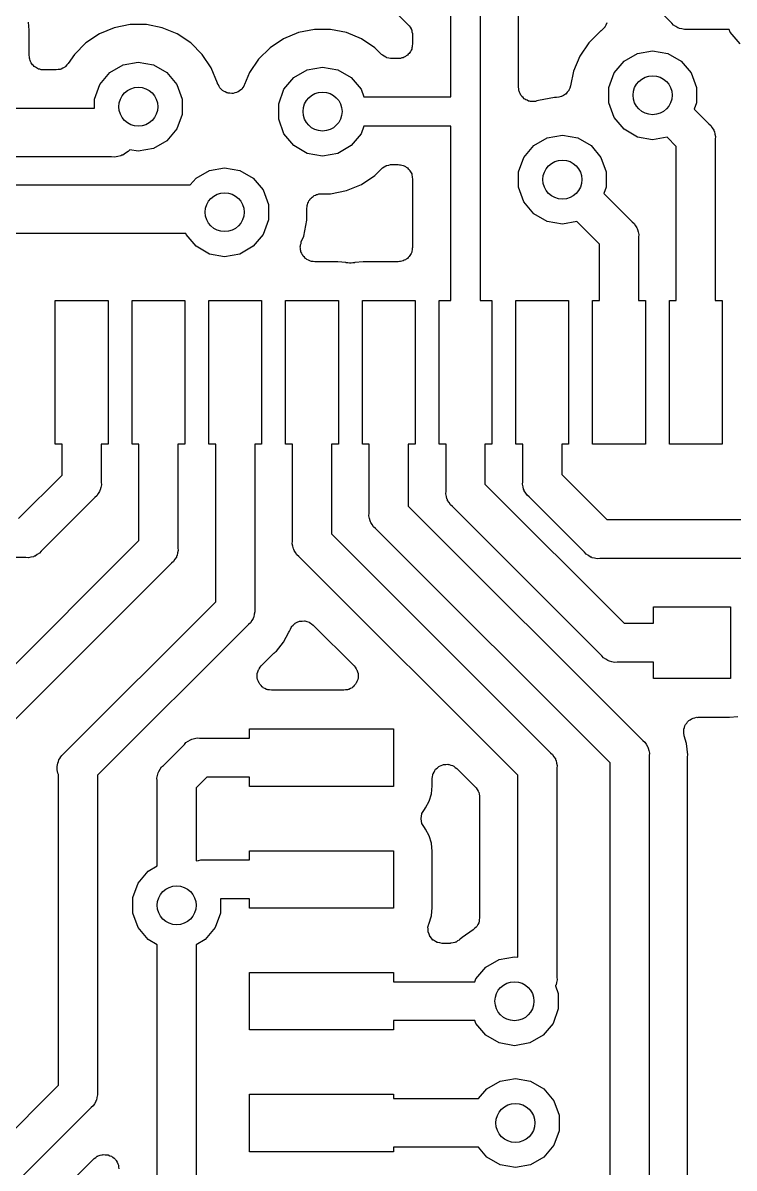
# Model space of a CAD drawing. Extents: x 91 to 190.2, y -113.9 to -59.9.
# Drawn here: x 133.45 to 140.86, y -104.32 to -92.38 of the extents above; entities that cross this region are included whole.
import ezdxf

# ---------------------------------------------------------------- set-up
doc = ezdxf.new("R2010")
doc.units = 0
doc.header["$MEASUREMENT"] = 0
doc.layers.add('BLACK', color=7, linetype='CONTINUOUS')

msp = doc.modelspace()

# ---------------------------------------------------------------- linework, layer by layer
at = {"layer": 'BLACK', "linetype": 'CONTINUOUS'}
for p, q in [((140.21, -92.3774), (135.912, -88.0796)), ((136.742, -91.6728), (137.464, -92.3949)), ((138.212, -92.2166), (138.212, -95.27)), ((137.908, -93.1476), (137.908, -92.2731)), ((138.612, -93.0472), (138.612, -92.2445)), ((133.513, -92.4524), (133.504, -92.3666)), ((133.513, -92.716), (133.513, -92.4524)), ((134.4, -92.4257), (134.244, -92.4904)), ((134.566, -92.3928), (134.4, -92.4257)), ((134.734, -92.3928), (134.566, -92.3928)), ((134.9, -92.4257), (134.734, -92.3928)), ((135.056, -92.4904), (134.9, -92.4257)), ((136.486, -92.4428), (136.32, -92.4757)), ((136.654, -92.4428), (136.486, -92.4428)), ((136.82, -92.4757), (136.654, -92.4428)), ((137.464, -92.3949), (137.467, -92.4003)), ((137.467, -92.4003), (137.473, -92.4045)), ((137.473, -92.4045), (137.482, -92.4215)), ((137.482, -92.4215), (137.494, -92.4376)), ((137.494, -92.4376), (137.495, -92.4439)), ((137.495, -92.4439), (137.499, -92.4496)), ((137.499, -92.4496), (137.502, -92.4689)), ((139.475, -92.4567), (139.473, -92.4574)), ((139.492, -92.4394), (139.475, -92.4567)), ((139.51, -92.4225), (139.492, -92.4394)), ((139.512, -92.4199), (139.51, -92.421)), ((139.51, -92.421), (139.51, -92.4225)), ((139.522, -92.3977), (139.512, -92.4199)), ((139.533, -92.3758), (139.522, -92.3977)), ((139.533, -92.3742), (139.533, -92.3758)), ((140.227, -92.3981), (140.21, -92.3774)), ((140.251, -92.4115), (140.227, -92.3981)), ((140.273, -92.427), (140.251, -92.4115)), ((140.282, -92.4294), (140.273, -92.427)), ((140.289, -92.4339), (140.282, -92.4294)), ((140.316, -92.4386), (140.289, -92.4339)), ((140.342, -92.4455), (140.316, -92.4386)), ((140.369, -92.4432), (140.342, -92.4455)), ((140.807, -92.4432), (140.369, -92.4432)), ((140.818, -92.4721), (140.807, -92.4432)), ((134.244, -92.4904), (134.104, -92.5842)), ((135.196, -92.5842), (135.056, -92.4904)), ((136.164, -92.5404), (136.024, -92.6342)), ((136.32, -92.4757), (136.164, -92.5404)), ((136.976, -92.5404), (136.82, -92.4757)), ((137.116, -92.6342), (136.976, -92.5404)), ((137.502, -92.4689), (137.507, -92.4879)), ((137.507, -92.4879), (137.506, -92.4944)), ((137.506, -92.4944), (137.508, -92.5009)), ((137.508, -92.5009), (137.508, -92.5976)), ((139.464, -92.4642), (139.344, -92.5836)), ((139.472, -92.4586), (139.464, -92.4642)), ((139.473, -92.4574), (139.472, -92.4586)), ((140.922, -92.5956), (140.818, -92.4721)), ((134.104, -92.5842), (133.984, -92.7036)), ((135.316, -92.7036), (135.196, -92.5842)), ((136.024, -92.6342), (135.904, -92.7536)), ((137.186, -92.7037), (137.116, -92.6342)), ((137.473, -92.694), (137.462, -92.7025)), ((137.479, -92.6827), (137.473, -92.694)), ((137.488, -92.6726), (137.479, -92.6827)), ((137.492, -92.6603), (137.488, -92.6726)), ((137.499, -92.6489), (137.492, -92.6603)), ((137.501, -92.636), (137.499, -92.6489)), ((137.505, -92.6236), (137.501, -92.636)), ((137.508, -92.5976), (137.505, -92.6105)), ((137.505, -92.6105), (137.505, -92.6236)), ((139.344, -92.5836), (139.25, -92.724)), ((139.712, -92.7744), (139.851, -92.6937)), ((139.851, -92.6937), (140.01, -92.6657)), ((140.01, -92.6657), (140.169, -92.6937)), ((140.169, -92.6937), (140.308, -92.7744)), ((133.515, -92.7289), (133.513, -92.716)), ((133.515, -92.742), (133.515, -92.7289)), ((133.519, -92.7544), (133.515, -92.742)), ((133.522, -92.7673), (133.519, -92.7544)), ((133.528, -92.7787), (133.522, -92.7673)), ((133.533, -92.791), (133.528, -92.7787)), ((133.541, -92.8011), (133.533, -92.791)), ((133.548, -92.8124), (133.541, -92.8011)), ((133.558, -92.8209), (133.548, -92.8124)), ((133.906, -92.8147), (133.892, -92.8309)), ((133.92, -92.7993), (133.906, -92.8147)), ((133.984, -92.7036), (133.92, -92.7993)), ((134.352, -92.8944), (134.491, -92.8137)), ((134.491, -92.8137), (134.65, -92.7857)), ((134.65, -92.7857), (134.809, -92.8137)), ((134.809, -92.8137), (134.948, -92.8944)), ((135.41, -92.844), (135.316, -92.7036)), ((135.904, -92.7536), (135.81, -92.894)), ((137.191, -92.7075), (137.186, -92.7037)), ((137.196, -92.7125), (137.191, -92.7075)), ((137.213, -92.7223), (137.196, -92.7125)), ((137.229, -92.7335), (137.213, -92.7223)), ((137.235, -92.7353), (137.229, -92.7335)), ((137.241, -92.7386), (137.235, -92.7353)), ((137.26, -92.742), (137.241, -92.7386)), ((137.279, -92.747), (137.26, -92.742)), ((137.285, -92.7465), (137.279, -92.747)), ((137.292, -92.7476), (137.285, -92.7465)), ((137.358, -92.7476), (137.292, -92.7476)), ((137.371, -92.7453), (137.358, -92.7476)), ((137.384, -92.7453), (137.371, -92.7453)), ((137.396, -92.7408), (137.384, -92.7453)), ((137.409, -92.7386), (137.396, -92.7408)), ((137.42, -92.732), (137.409, -92.7386)), ((137.433, -92.7275), (137.42, -92.732)), ((137.443, -92.7191), (137.433, -92.7275)), ((137.454, -92.7125), (137.443, -92.7191)), ((137.462, -92.7025), (137.454, -92.7125)), ((139.25, -92.724), (139.186, -92.88)), ((139.608, -92.8979), (139.712, -92.7744)), ((140.308, -92.7744), (140.412, -92.8979)), ((133.566, -92.8309), (133.558, -92.8209)), ((133.578, -92.8375), (133.566, -92.8309)), ((133.588, -92.8459), (133.578, -92.8375)), ((133.6, -92.8504), (133.588, -92.8459)), ((133.611, -92.857), (133.6, -92.8504)), ((133.624, -92.8592), (133.611, -92.857)), ((133.637, -92.8637), (133.624, -92.8592)), ((133.65, -92.8637), (133.637, -92.8637)), ((133.663, -92.866), (133.65, -92.8637)), ((133.795, -92.866), (133.663, -92.866)), ((133.816, -92.8623), (133.795, -92.866)), ((133.837, -92.86), (133.816, -92.8623)), ((133.842, -92.8578), (133.837, -92.86)), ((133.847, -92.857), (133.842, -92.8578)), ((133.865, -92.8464), (133.847, -92.857)), ((133.884, -92.837), (133.865, -92.8464)), ((133.888, -92.8334), (133.884, -92.837)), ((133.892, -92.8309), (133.888, -92.8334)), ((134.248, -93.0179), (134.352, -92.8944)), ((134.948, -92.8944), (135.052, -93.0179)), ((135.476, -93.0049), (135.41, -92.844)), ((135.81, -92.894), (135.758, -93.0197)), ((136.272, -92.9444), (136.411, -92.8637)), ((136.411, -92.8637), (136.57, -92.8357)), ((136.57, -92.8357), (136.729, -92.8637)), ((136.729, -92.8637), (136.868, -92.9444)), ((139.186, -92.88), (139.155, -93.0321)), ((139.553, -93.0494), (139.608, -92.8979)), ((140.412, -92.8979), (140.467, -93.0494)), ((134.193, -93.1694), (134.248, -93.0179)), ((135.052, -93.0179), (135.107, -93.1694)), ((135.477, -93.0074), (135.476, -93.0049)), ((135.485, -93.0233), (135.477, -93.0074)), ((135.491, -93.0401), (135.485, -93.0233)), ((135.497, -93.0463), (135.491, -93.0401)), ((135.501, -93.0536), (135.497, -93.0463)), ((135.514, -93.0657), (135.501, -93.0536)), ((135.74, -93.0485), (135.73, -93.0636)), ((135.751, -93.0344), (135.74, -93.0485)), ((135.754, -93.0266), (135.751, -93.0344)), ((135.758, -93.0197), (135.754, -93.0266)), ((136.168, -93.0679), (136.272, -92.9444)), ((136.868, -92.9444), (136.972, -93.0679)), ((138.615, -93.0633), (138.612, -93.0472)), ((139.155, -93.0321), (139.147, -93.0548)), ((139.553, -93.2106), (139.553, -93.0494)), ((140.467, -93.0494), (140.467, -93.2106)), ((134.193, -93.266), (134.193, -93.1694)), ((135.107, -93.1694), (135.107, -93.3306)), ((135.526, -93.0793), (135.514, -93.0657)), ((135.533, -93.0832), (135.526, -93.0793)), ((135.539, -93.0888), (135.533, -93.0832)), ((135.556, -93.0957), (135.539, -93.0888)), ((135.571, -93.1043), (135.556, -93.0957)), ((135.58, -93.1056), (135.571, -93.1043)), ((135.587, -93.1087), (135.58, -93.1056)), ((135.605, -93.1095), (135.587, -93.1087)), ((135.623, -93.1122), (135.605, -93.1095)), ((135.631, -93.1106), (135.623, -93.1122)), ((135.639, -93.111), (135.631, -93.1106)), ((135.656, -93.1056), (135.639, -93.111)), ((135.674, -93.1021), (135.656, -93.1056)), ((135.681, -93.0978), (135.674, -93.1021)), ((135.689, -93.0953), (135.681, -93.0978)), ((135.703, -93.0844), (135.689, -93.0953)), ((135.719, -93.0751), (135.703, -93.0844)), ((135.724, -93.0686), (135.719, -93.0751)), ((135.73, -93.0636), (135.724, -93.0686)), ((136.113, -93.2194), (136.168, -93.0679)), ((136.972, -93.0679), (137.001, -93.1476)), ((137.001, -93.1476), (137.908, -93.1476)), ((138.616, -93.0797), (138.615, -93.0633)), ((138.62, -93.0888), (138.616, -93.0797)), ((138.621, -93.0985), (138.62, -93.0888)), ((138.63, -93.1127), (138.621, -93.0985)), ((138.636, -93.1278), (138.63, -93.1127)), ((138.643, -93.1351), (138.636, -93.1278)), ((138.647, -93.1436), (138.643, -93.1351)), ((138.66, -93.1542), (138.647, -93.1436)), ((138.671, -93.1662), (138.66, -93.1542)), ((138.68, -93.1708), (138.671, -93.1662)), ((138.687, -93.1771), (138.68, -93.1708)), ((138.986, -93.1528), (138.82, -93.1857)), ((139.008, -93.1528), (138.986, -93.1528)), ((139.032, -93.1486), (139.008, -93.1528)), ((139.057, -93.1448), (139.032, -93.1486)), ((139.058, -93.144), (139.057, -93.1448)), ((139.06, -93.1438), (139.058, -93.144)), ((139.081, -93.1315), (139.06, -93.1438)), ((139.102, -93.1198), (139.081, -93.1315)), ((139.103, -93.1185), (139.102, -93.1198)), ((139.105, -93.1177), (139.103, -93.1185)), ((139.12, -93.099), (139.105, -93.1177)), ((139.137, -93.0806), (139.12, -93.099)), ((139.138, -93.0778), (139.137, -93.0791)), ((139.137, -93.0791), (139.137, -93.0806)), ((139.147, -93.0548), (139.138, -93.0778)), ((133.11, -93.266), (134.193, -93.266)), ((136.113, -93.3806), (136.113, -93.2194)), ((138.703, -93.1827), (138.687, -93.1771)), ((138.717, -93.1903), (138.703, -93.1827)), ((138.727, -93.1916), (138.717, -93.1903)), ((138.736, -93.1949), (138.727, -93.1916)), ((138.753, -93.1949), (138.736, -93.1949)), ((138.769, -93.1971), (138.753, -93.1949)), ((138.779, -93.1949), (138.769, -93.1971)), ((138.788, -93.1949), (138.779, -93.1949)), ((138.804, -93.1894), (138.788, -93.1949)), ((138.82, -93.1858), (138.804, -93.1894)), ((138.82, -93.1857), (138.82, -93.1858)), ((139.608, -93.3621), (139.553, -93.2106)), ((140.467, -93.2106), (140.443, -93.276)), ((140.443, -93.276), (140.597, -93.4301)), ((135.107, -93.3306), (135.052, -93.4821)), ((136.168, -93.5321), (136.113, -93.3806)), ((139.712, -93.4856), (139.608, -93.3621)), ((135.052, -93.4821), (134.948, -93.6056)), ((137.001, -93.4524), (136.972, -93.5321)), ((137.908, -93.4524), (137.001, -93.4524)), ((137.908, -95.27), (137.908, -93.4524)), ((139.851, -93.5663), (139.712, -93.4856)), ((140.597, -93.4301), (140.618, -93.4474)), ((140.618, -93.4474), (140.632, -93.4707)), ((140.632, -93.4707), (140.647, -93.4928)), ((140.647, -93.4928), (140.649, -93.5016)), ((140.649, -93.5016), (140.654, -93.5094)), ((140.654, -93.5094), (140.659, -93.536)), ((134.948, -93.6056), (134.809, -93.6863)), ((136.272, -93.6556), (136.168, -93.5321)), ((136.972, -93.5321), (136.868, -93.6556)), ((138.772, -93.6544), (138.911, -93.5737)), ((138.911, -93.5737), (139.07, -93.5457)), ((139.07, -93.5457), (139.229, -93.5737)), ((139.229, -93.5737), (139.368, -93.6544)), ((140.01, -93.5943), (139.851, -93.5663)), ((140.16, -93.5677), (140.01, -93.5943)), ((140.257, -93.6642), (140.16, -93.5677)), ((140.659, -93.536), (140.666, -93.562)), ((140.666, -93.562), (140.663, -93.5889)), ((140.663, -93.5889), (140.663, -95.27)), ((134.435, -93.7682), (134.402, -93.7769)), ((134.468, -93.7624), (134.435, -93.7682)), ((134.478, -93.7567), (134.468, -93.7624)), ((134.489, -93.7538), (134.478, -93.7567)), ((134.517, -93.7344), (134.489, -93.7538)), ((134.546, -93.7176), (134.517, -93.7344)), ((134.562, -93.6987), (134.546, -93.7176)), ((134.65, -93.7143), (134.562, -93.6987)), ((134.809, -93.6863), (134.65, -93.7143)), ((136.411, -93.7363), (136.272, -93.6556)), ((136.57, -93.7643), (136.411, -93.7363)), ((136.729, -93.7363), (136.57, -93.7643)), ((136.868, -93.6556), (136.729, -93.7363)), ((138.668, -93.7779), (138.772, -93.6544)), ((139.368, -93.6544), (139.472, -93.7779)), ((140.257, -95.27), (140.257, -93.6642)), ((134.369, -93.774), (133.11, -93.774)), ((134.402, -93.7769), (134.369, -93.774)), ((135.391, -93.9137), (135.55, -93.8857)), ((135.55, -93.8857), (135.709, -93.9137)), ((137.191, -93.8925), (137.196, -93.8875)), ((137.196, -93.8875), (137.213, -93.8777)), ((137.213, -93.8777), (137.229, -93.8665)), ((137.229, -93.8665), (137.235, -93.8647)), ((137.235, -93.8647), (137.241, -93.8614)), ((137.241, -93.8614), (137.26, -93.858)), ((137.26, -93.858), (137.279, -93.853)), ((137.279, -93.853), (137.285, -93.8535)), ((137.285, -93.8535), (137.292, -93.8524)), ((137.292, -93.8524), (137.358, -93.8524)), ((137.358, -93.8524), (137.371, -93.8547)), ((137.371, -93.8547), (137.384, -93.8547)), ((137.384, -93.8547), (137.396, -93.8592)), ((137.396, -93.8592), (137.409, -93.8614)), ((137.409, -93.8614), (137.42, -93.868)), ((137.42, -93.868), (137.433, -93.8725)), ((137.433, -93.8725), (137.443, -93.8809)), ((137.443, -93.8809), (137.454, -93.8875)), ((137.454, -93.8875), (137.462, -93.8975)), ((138.613, -93.9294), (138.668, -93.7779)), ((139.472, -93.7779), (139.527, -93.9294)), ((135.191, -94.066), (135.252, -93.9944)), ((135.252, -93.9944), (135.391, -93.9137)), ((135.709, -93.9137), (135.848, -93.9944)), ((135.848, -93.9944), (135.952, -94.1179)), ((136.976, -94.0596), (137.116, -93.9658)), ((137.116, -93.9658), (137.186, -93.8963)), ((137.186, -93.8963), (137.191, -93.8925)), ((137.462, -93.8975), (137.473, -93.906)), ((137.473, -93.906), (137.479, -93.9173)), ((137.479, -93.9173), (137.488, -93.9274)), ((137.488, -93.9274), (137.492, -93.9397)), ((137.492, -93.9397), (137.499, -93.9511)), ((137.499, -93.9511), (137.501, -93.964)), ((137.501, -93.964), (137.505, -93.9764)), ((137.505, -93.9764), (137.505, -93.9895)), ((137.505, -93.9895), (137.508, -94.0024)), ((137.508, -94.0024), (137.508, -94.7173)), ((138.613, -94.0906), (138.613, -93.9294)), ((139.527, -93.9294), (139.527, -94.0906)), ((133.11, -94.066), (135.191, -94.066)), ((135.952, -94.1179), (136.007, -94.2694)), ((136.654, -94.1572), (136.82, -94.1243)), ((136.82, -94.1243), (136.976, -94.0596)), ((138.668, -94.2421), (138.613, -94.0906)), ((139.527, -94.0906), (139.503, -94.156)), ((136.416, -94.2559), (136.423, -94.2445)), ((136.423, -94.2445), (136.427, -94.2322)), ((136.427, -94.2322), (136.436, -94.2221)), ((136.436, -94.2221), (136.442, -94.2108)), ((136.442, -94.2108), (136.452, -94.2023)), ((136.452, -94.2023), (136.461, -94.1923)), ((136.461, -94.1923), (136.472, -94.1857)), ((136.472, -94.1857), (136.482, -94.1773)), ((136.482, -94.1773), (136.495, -94.1728)), ((136.495, -94.1728), (136.506, -94.1662)), ((136.506, -94.1662), (136.519, -94.164)), ((136.519, -94.164), (136.531, -94.1595)), ((136.531, -94.1595), (136.544, -94.1595)), ((136.544, -94.1595), (136.557, -94.1572)), ((136.557, -94.1572), (136.654, -94.1572)), ((138.772, -94.3656), (138.668, -94.2421)), ((139.503, -94.156), (139.797, -94.45)), ((136.007, -94.2694), (136.007, -94.4306)), ((136.407, -94.3072), (136.409, -94.2943)), ((136.407, -94.4344), (136.407, -94.3072)), ((136.409, -94.2812), (136.414, -94.2688)), ((136.409, -94.2943), (136.409, -94.2812)), ((136.414, -94.2688), (136.416, -94.2559)), ((138.911, -94.4463), (138.772, -94.3656)), ((136.007, -94.4306), (135.952, -94.5821)), ((136.374, -94.6), (136.407, -94.4344)), ((139.07, -94.4743), (138.911, -94.4463)), ((139.22, -94.4477), (139.07, -94.4743)), ((139.457, -94.6842), (139.22, -94.4477)), ((139.797, -94.45), (139.818, -94.4674)), ((139.818, -94.4674), (139.832, -94.4907)), ((135.145, -94.574), (133.11, -94.574)), ((135.148, -94.5821), (135.145, -94.574)), ((135.252, -94.7056), (135.148, -94.5821)), ((135.952, -94.5821), (135.848, -94.7056)), ((136.349, -94.6599), (136.374, -94.6)), ((139.832, -94.4907), (139.847, -94.5128)), ((139.847, -94.5128), (139.849, -94.5216)), ((139.849, -94.5216), (139.854, -94.5294)), ((139.854, -94.5294), (139.859, -94.556)), ((139.859, -94.556), (139.866, -94.582)), ((139.866, -94.582), (139.863, -94.6089)), ((135.391, -94.7863), (135.252, -94.7056)), ((135.848, -94.7056), (135.709, -94.7863)), ((136.338, -94.7108), (136.34, -94.7012)), ((136.34, -94.727), (136.338, -94.7108)), ((136.34, -94.6913), (136.346, -94.6759)), ((136.34, -94.7012), (136.34, -94.6913)), ((136.346, -94.6759), (136.349, -94.6599)), ((137.508, -94.7173), (137.505, -94.7303)), ((139.457, -95.27), (139.457, -94.6842)), ((139.863, -94.6089), (139.863, -95.27)), ((135.55, -94.8143), (135.391, -94.7863)), ((135.709, -94.7863), (135.55, -94.8143)), ((136.34, -94.7434), (136.34, -94.727)), ((136.344, -94.7527), (136.34, -94.7434)), ((136.345, -94.7624), (136.344, -94.7527)), ((136.353, -94.777), (136.345, -94.7624)), ((136.358, -94.7923), (136.353, -94.777)), ((136.364, -94.7999), (136.358, -94.7923)), ((136.369, -94.8087), (136.364, -94.7999)), ((136.381, -94.8197), (136.369, -94.8087)), ((136.392, -94.8322), (136.381, -94.8197)), ((136.4, -94.8372), (136.392, -94.8322)), ((136.407, -94.8438), (136.4, -94.8372)), ((136.423, -94.8501), (136.407, -94.8438)), ((137.443, -94.8388), (137.433, -94.8472)), ((137.454, -94.8322), (137.443, -94.8388)), ((137.462, -94.8222), (137.454, -94.8322)), ((137.473, -94.8138), (137.462, -94.8222)), ((137.479, -94.8024), (137.473, -94.8138)), ((137.488, -94.7923), (137.479, -94.8024)), ((137.492, -94.78), (137.488, -94.7923)), ((137.499, -94.7686), (137.492, -94.78)), ((137.501, -94.7557), (137.499, -94.7686)), ((137.505, -94.7434), (137.501, -94.7557)), ((137.505, -94.7303), (137.505, -94.7434)), ((136.437, -94.8583), (136.423, -94.8501)), ((136.446, -94.86), (136.437, -94.8583)), ((136.456, -94.8638), (136.446, -94.86)), ((136.472, -94.8645), (136.456, -94.8638)), ((136.488, -94.8673), (136.472, -94.8645)), ((136.728, -94.8673), (136.488, -94.8673)), ((136.813, -94.8758), (136.728, -94.8673)), ((136.816, -94.8767), (136.813, -94.8758)), ((136.834, -94.8789), (136.816, -94.8767)), ((136.852, -94.8829), (136.834, -94.8789)), ((136.86, -94.882), (136.852, -94.8829)), ((136.868, -94.8829), (136.86, -94.882)), ((136.886, -94.8789), (136.868, -94.8829)), ((136.904, -94.8767), (136.886, -94.8789)), ((136.907, -94.8758), (136.904, -94.8767)), ((136.992, -94.8673), (136.907, -94.8758)), ((137.358, -94.8673), (136.992, -94.8673)), ((137.371, -94.8651), (137.358, -94.8673)), ((137.384, -94.8651), (137.371, -94.8651)), ((137.396, -94.8606), (137.384, -94.8651)), ((137.409, -94.8583), (137.396, -94.8606)), ((137.42, -94.8517), (137.409, -94.8583)), ((137.433, -94.8472), (137.42, -94.8517)), ((133.785, -96.77), (133.785, -95.27)), ((133.785, -95.27), (134.335, -95.27)), ((134.335, -95.27), (134.335, -96.77)), ((134.585, -96.77), (134.585, -95.27)), ((134.585, -95.27), (135.135, -95.27)), ((135.135, -95.27), (135.135, -96.77)), ((135.385, -96.77), (135.385, -95.27)), ((135.385, -95.27), (135.935, -95.27)), ((135.935, -95.27), (135.935, -96.77)), ((136.185, -96.77), (136.185, -95.27)), ((136.185, -95.27), (136.735, -95.27)), ((136.735, -95.27), (136.735, -96.77)), ((136.985, -96.77), (136.985, -95.27)), ((136.985, -95.27), (137.535, -95.27)), ((137.535, -95.27), (137.535, -96.77)), ((137.785, -96.77), (137.785, -95.27)), ((137.785, -95.27), (137.908, -95.27)), ((138.212, -95.27), (138.335, -95.27)), ((138.335, -95.27), (138.335, -96.77)), ((138.585, -96.77), (138.585, -95.27)), ((138.585, -95.27), (139.135, -95.27)), ((139.135, -95.27), (139.135, -96.77)), ((139.385, -96.77), (139.385, -95.27)), ((139.385, -95.27), (139.457, -95.27)), ((139.863, -95.27), (139.935, -95.27)), ((139.935, -95.27), (139.935, -96.77)), ((140.185, -96.77), (140.185, -95.27)), ((140.185, -95.27), (140.257, -95.27)), ((140.663, -95.27), (140.735, -95.27)), ((140.735, -95.27), (140.735, -96.77)), ((133.857, -96.77), (133.785, -96.77)), ((133.857, -97.0922), (133.857, -96.77)), ((134.335, -96.77), (134.263, -96.77)), ((134.263, -96.77), (134.263, -97.1675)), ((134.657, -96.77), (134.585, -96.77)), ((134.657, -97.7758), (134.657, -96.77)), ((135.135, -96.77), (135.063, -96.77)), ((135.063, -96.77), (135.063, -97.8511)), ((135.457, -96.77), (135.385, -96.77)), ((135.457, -98.4158), (135.457, -96.77)), ((135.935, -96.77), (135.863, -96.77)), ((135.863, -96.77), (135.863, -98.4911)), ((136.257, -96.77), (136.185, -96.77)), ((136.257, -97.7811), (136.257, -96.77)), ((136.735, -96.77), (136.663, -96.77)), ((136.663, -96.77), (136.663, -97.7058)), ((137.057, -96.77), (136.985, -96.77)), ((137.057, -97.4078), (137.057, -96.77)), ((137.535, -96.77), (137.463, -96.77)), ((137.463, -96.77), (137.463, -97.4158)), ((137.857, -96.77), (137.785, -96.77)), ((137.857, -97.2611), (137.857, -96.77)), ((138.335, -96.77), (138.263, -96.77)), ((138.263, -96.77), (138.263, -97.1858)), ((138.657, -96.77), (138.585, -96.77)), ((138.657, -97.1611), (138.657, -96.77)), ((139.135, -96.77), (139.063, -96.77)), ((139.063, -96.77), (139.063, -97.0858)), ((139.935, -96.77), (139.385, -96.77)), ((140.735, -96.77), (140.185, -96.77)), ((133.402, -97.5468), (133.857, -97.0922)), ((139.063, -97.0858), (139.534, -97.5568)), ((134.259, -97.2204), (134.254, -97.247)), ((134.266, -97.1944), (134.259, -97.2204)), ((134.263, -97.1675), (134.266, -97.1944)), ((138.263, -97.1858), (139.714, -98.6368)), ((138.654, -97.188), (138.657, -97.1611)), ((138.661, -97.214), (138.654, -97.188)), ((138.666, -97.2406), (138.661, -97.214)), ((134.197, -97.3263), (133.636, -97.8874)), ((134.218, -97.309), (134.197, -97.3263)), ((134.232, -97.2857), (134.218, -97.309)), ((134.247, -97.2636), (134.232, -97.2857)), ((134.249, -97.2548), (134.247, -97.2636)), ((134.254, -97.247), (134.249, -97.2548)), ((137.854, -97.288), (137.857, -97.2611)), ((137.861, -97.314), (137.854, -97.288)), ((137.866, -97.3406), (137.861, -97.314)), ((137.871, -97.3484), (137.866, -97.3406)), ((137.873, -97.3572), (137.871, -97.3484)), ((138.671, -97.2484), (138.666, -97.2406)), ((138.673, -97.2572), (138.671, -97.2484)), ((138.688, -97.2793), (138.673, -97.2572)), ((138.702, -97.3026), (138.688, -97.2793)), ((138.723, -97.32), (138.702, -97.3026)), ((139.3, -97.8974), (138.723, -97.32)), ((137.057, -97.4911), (137.057, -97.4078)), ((137.057, -97.4078), (137.057, -97.4078)), ((137.463, -97.4158), (139.907, -99.8601)), ((137.888, -97.3793), (137.873, -97.3572)), ((137.902, -97.4026), (137.888, -97.3793)), ((137.923, -97.42), (137.902, -97.4026)), ((139.48, -98.9774), (137.923, -97.42)), ((137.054, -97.518), (137.057, -97.4911)), ((137.061, -97.544), (137.054, -97.518)), ((137.066, -97.5706), (137.061, -97.544)), ((137.071, -97.5784), (137.066, -97.5706)), ((137.073, -97.5872), (137.071, -97.5784)), ((137.088, -97.6093), (137.073, -97.5872)), ((139.534, -97.5568), (141.551, -97.5568)), ((136.663, -97.7058), (138.947, -99.99)), ((137.102, -97.6326), (137.088, -97.6093)), ((137.123, -97.65), (137.102, -97.6326)), ((139.567, -100.094), (137.123, -97.65)), ((132.753, -99.68), (134.657, -97.7758)), ((136.254, -97.808), (136.257, -97.7811)), ((136.261, -97.834), (136.254, -97.808)), ((133.53, -97.9486), (133.504, -97.9555)), ((133.557, -97.9439), (133.53, -97.9486)), ((133.565, -97.9394), (133.557, -97.9439)), ((133.574, -97.937), (133.565, -97.9394)), ((133.596, -97.9215), (133.574, -97.937)), ((133.619, -97.9081), (133.596, -97.9215)), ((133.636, -97.8874), (133.619, -97.9081)), ((135.047, -97.9472), (135.032, -97.9693)), ((135.049, -97.9384), (135.047, -97.9472)), ((135.054, -97.9306), (135.049, -97.9384)), ((135.059, -97.904), (135.054, -97.9306)), ((135.066, -97.878), (135.059, -97.904)), ((135.063, -97.8511), (135.066, -97.878)), ((136.266, -97.8606), (136.261, -97.834)), ((136.271, -97.8684), (136.266, -97.8606)), ((136.273, -97.8772), (136.271, -97.8684)), ((136.288, -97.8993), (136.273, -97.8772)), ((136.302, -97.9226), (136.288, -97.8993)), ((136.323, -97.94), (136.302, -97.9226)), ((138.607, -100.224), (136.323, -97.94)), ((139.317, -97.9181), (139.3, -97.8974)), ((139.341, -97.9315), (139.317, -97.9181)), ((139.363, -97.947), (139.341, -97.9315)), ((139.372, -97.9494), (139.363, -97.947)), ((139.379, -97.9539), (139.372, -97.9494)), ((133.478, -97.9532), (127.053, -97.9532)), ((134.997, -98.0099), (133.093, -99.9142)), ((133.504, -97.9555), (133.478, -97.9532)), ((135.018, -97.9926), (134.997, -98.0099)), ((135.032, -97.9693), (135.018, -97.9926)), ((139.406, -97.9586), (139.379, -97.9539)), ((139.432, -97.9655), (139.406, -97.9586)), ((139.459, -97.9632), (139.432, -97.9655)), ((141.476, -97.9632), (139.459, -97.9632)), ((133.854, -100.019), (135.457, -98.4158)), ((135.859, -98.544), (135.854, -98.5706)), ((135.866, -98.518), (135.859, -98.544)), ((135.863, -98.4911), (135.866, -98.518)), ((140.02, -98.6368), (140.02, -98.465)), ((140.02, -98.465), (140.82, -98.465)), ((140.82, -98.465), (140.82, -99.215)), ((135.797, -98.6499), (134.223, -100.224)), ((135.818, -98.6326), (135.797, -98.6499)), ((135.832, -98.6093), (135.818, -98.6326)), ((135.847, -98.5872), (135.832, -98.6093)), ((135.849, -98.5784), (135.847, -98.5872)), ((135.854, -98.5706), (135.849, -98.5784)), ((136.247, -98.6726), (136.265, -98.6565)), ((136.265, -98.6565), (136.281, -98.6397)), ((136.281, -98.6397), (136.284, -98.6387)), ((136.284, -98.6387), (136.285, -98.637)), ((136.285, -98.637), (136.307, -98.6277)), ((136.307, -98.6277), (136.329, -98.6177)), ((136.329, -98.6177), (136.331, -98.6175)), ((136.331, -98.6175), (136.333, -98.6165)), ((136.333, -98.6165), (136.357, -98.6152)), ((136.357, -98.6152), (136.381, -98.6132)), ((136.381, -98.6132), (136.383, -98.6138)), ((136.383, -98.6138), (136.385, -98.6137)), ((136.385, -98.6137), (136.408, -98.6206)), ((136.408, -98.6206), (136.431, -98.6267)), ((136.431, -98.6267), (136.433, -98.6281)), ((136.433, -98.6281), (136.435, -98.6288)), ((136.435, -98.6288), (136.454, -98.643)), ((136.454, -98.643), (136.473, -98.6565)), ((136.473, -98.6565), (136.898, -99.0813)), ((139.714, -98.6368), (140.02, -98.6368)), ((136.164, -98.8367), (136.22, -98.7319)), ((136.22, -98.7319), (136.224, -98.7191)), ((136.224, -98.7191), (136.235, -98.698)), ((136.235, -98.698), (136.245, -98.6766)), ((136.245, -98.6766), (136.246, -98.6748)), ((136.246, -98.6748), (136.247, -98.6726)), ((136.089, -98.9286), (136.164, -98.8367)), ((135.932, -99.0813), (136.06, -98.9527)), ((136.06, -98.9527), (136.066, -98.9484)), ((136.066, -98.9484), (136.071, -98.9428)), ((136.071, -98.9428), (136.089, -98.9286)), ((139.497, -98.9981), (139.48, -98.9774)), ((139.521, -99.0115), (139.497, -98.9981)), ((139.543, -99.027), (139.521, -99.0115)), ((135.89, -99.1613), (135.897, -99.1429)), ((135.897, -99.1429), (135.902, -99.1239)), ((135.902, -99.1239), (135.906, -99.1185)), ((135.906, -99.1185), (135.908, -99.1123)), ((135.908, -99.1123), (135.921, -99.0973)), ((135.921, -99.0973), (135.932, -99.0813)), ((136.898, -99.0813), (136.909, -99.0973)), ((136.909, -99.0973), (136.922, -99.1123)), ((136.922, -99.1123), (136.924, -99.1185)), ((136.924, -99.1185), (136.928, -99.1239)), ((136.928, -99.1239), (136.933, -99.1429)), ((136.933, -99.1429), (136.94, -99.1613)), ((139.552, -99.0293), (139.543, -99.027)), ((139.559, -99.0339), (139.552, -99.0293)), ((139.586, -99.0386), (139.559, -99.0339)), ((139.612, -99.0455), (139.586, -99.0386)), ((139.639, -99.0432), (139.612, -99.0455)), ((140.02, -99.0432), (139.639, -99.0432)), ((140.02, -99.215), (140.02, -99.0432)), ((135.888, -99.1743), (135.89, -99.1679)), ((135.89, -99.1938), (135.888, -99.1743)), ((135.89, -99.1679), (135.89, -99.1613)), ((135.89, -99.2134), (135.89, -99.1938)), ((135.892, -99.2196), (135.89, -99.2134)), ((135.893, -99.2262), (135.892, -99.2196)), ((135.901, -99.2439), (135.893, -99.2262)), ((135.908, -99.2623), (135.901, -99.2439)), ((135.912, -99.2674), (135.908, -99.2623)), ((136.922, -99.2623), (136.918, -99.2674)), ((136.929, -99.2439), (136.922, -99.2623)), ((136.937, -99.2262), (136.929, -99.2439)), ((136.938, -99.2196), (136.937, -99.2262)), ((136.94, -99.2134), (136.938, -99.2196)), ((136.94, -99.1613), (136.94, -99.1679)), ((136.94, -99.1679), (136.942, -99.1743)), ((136.942, -99.1743), (136.94, -99.1938)), ((136.94, -99.1938), (136.94, -99.2134)), ((140.82, -99.215), (140.02, -99.215)), ((135.915, -99.2734), (135.912, -99.2674)), ((135.929, -99.2872), (135.915, -99.2734)), ((135.941, -99.3022), (135.929, -99.2872)), ((135.947, -99.3055), (135.941, -99.3022)), ((135.952, -99.3102), (135.947, -99.3055)), ((135.97, -99.3185), (135.952, -99.3102)), ((135.987, -99.3283), (135.97, -99.3185)), ((135.993, -99.3294), (135.987, -99.3283)), ((135.999, -99.3322), (135.993, -99.3294)), ((136.019, -99.3339), (135.999, -99.3322)), ((136.038, -99.3373), (136.019, -99.3339)), ((136.792, -99.3373), (136.038, -99.3373)), ((136.811, -99.3339), (136.792, -99.3373)), ((136.831, -99.3322), (136.811, -99.3339)), ((136.837, -99.3294), (136.831, -99.3322)), ((136.843, -99.3283), (136.837, -99.3294)), ((136.86, -99.3185), (136.843, -99.3283)), ((136.878, -99.3102), (136.86, -99.3185)), ((136.883, -99.3055), (136.878, -99.3102)), ((136.889, -99.3022), (136.883, -99.3055)), ((136.901, -99.2872), (136.889, -99.3022)), ((136.915, -99.2734), (136.901, -99.2872)), ((136.918, -99.2674), (136.915, -99.2734)), ((140.432, -99.6267), (140.449, -99.6237)), ((140.449, -99.6237), (140.466, -99.6187)), ((140.466, -99.6187), (140.475, -99.6192)), ((140.475, -99.6192), (140.484, -99.6177)), ((140.484, -99.6177), (140.813, -99.6177)), ((140.813, -99.6177), (140.898, -99.6092)), ((135.81, -99.8368), (135.81, -99.74)), ((135.81, -99.74), (137.31, -99.74)), ((137.31, -99.74), (137.31, -100.34)), ((140.336, -99.7416), (140.342, -99.7255)), ((140.336, -99.7507), (140.336, -99.7416)), ((140.342, -99.7255), (140.346, -99.7087)), ((140.346, -99.7087), (140.351, -99.7012)), ((140.351, -99.7012), (140.354, -99.6927)), ((140.354, -99.6927), (140.365, -99.6795)), ((140.365, -99.6795), (140.374, -99.6651)), ((140.374, -99.6651), (140.381, -99.6597)), ((140.381, -99.6597), (140.387, -99.6528)), ((140.387, -99.6528), (140.402, -99.6442)), ((140.402, -99.6442), (140.416, -99.6339)), ((140.416, -99.6339), (140.424, -99.6312)), ((140.424, -99.6312), (140.432, -99.6267)), ((135.171, -99.8685), (135.193, -99.853)), ((135.193, -99.853), (135.202, -99.8506)), ((135.202, -99.8506), (135.209, -99.8461)), ((135.209, -99.8461), (135.236, -99.8414)), ((135.236, -99.8414), (135.262, -99.8345)), ((135.262, -99.8345), (135.289, -99.8368)), ((135.289, -99.8368), (135.81, -99.8368)), ((139.907, -99.8601), (139.928, -99.8774)), ((140.334, -99.7595), (140.336, -99.7507)), ((140.336, -99.7765), (140.334, -99.7595)), ((140.336, -99.7937), (140.336, -99.7765)), ((140.339, -99.8022), (140.336, -99.7937)), ((140.34, -99.8112), (140.339, -99.8022)), ((140.364, -99.8917), (140.34, -99.8112)), ((134.913, -100.12), (135.13, -99.9026)), ((135.13, -99.9026), (135.147, -99.8819)), ((135.147, -99.8819), (135.171, -99.8685)), ((139.928, -99.8774), (139.942, -99.9007)), ((139.942, -99.9007), (139.957, -99.9228)), ((139.957, -99.9228), (139.959, -99.9316)), ((139.959, -99.9316), (139.964, -99.9394)), ((139.964, -99.9394), (139.969, -99.966)), ((139.969, -99.966), (139.976, -99.992)), ((140.376, -100.01), (140.364, -99.8917)), ((133.809, -100.115), (133.811, -100.097)), ((133.811, -100.097), (133.818, -100.08)), ((133.818, -100.08), (133.823, -100.063)), ((133.823, -100.063), (133.833, -100.048)), ((133.833, -100.048), (133.841, -100.032)), ((133.841, -100.032), (133.854, -100.019)), ((133.854, -100.019), (133.854, -100.019)), ((138.947, -99.99), (138.968, -100.007)), ((138.968, -100.007), (138.982, -100.031)), ((138.982, -100.031), (138.997, -100.053)), ((138.997, -100.053), (138.999, -100.062)), ((138.999, -100.062), (139.004, -100.069)), ((139.004, -100.069), (139.009, -100.096)), ((139.009, -100.096), (139.016, -100.122)), ((139.567, -105.076), (139.567, -100.094)), ((139.976, -99.992), (139.973, -100.019)), ((139.973, -100.019), (139.973, -105.151)), ((140.373, -100.047), (140.374, -100.04)), ((140.373, -105.123), (140.373, -100.047)), ((140.374, -100.032), (140.376, -100.01)), ((140.374, -100.04), (140.374, -100.032)), ((133.804, -100.132), (133.809, -100.115)), ((133.806, -100.15), (133.804, -100.132)), ((133.804, -100.168), (133.806, -100.15)), ((133.809, -100.185), (133.804, -100.168)), ((133.811, -100.203), (133.809, -100.185)), ((133.817, -100.216), (133.811, -100.203)), ((133.817, -103.456), (133.817, -100.216)), ((134.851, -100.226), (134.856, -100.199)), ((134.856, -100.199), (134.861, -100.192)), ((134.861, -100.192), (134.863, -100.183)), ((134.863, -100.183), (134.878, -100.161)), ((134.878, -100.161), (134.892, -100.137)), ((134.892, -100.137), (134.913, -100.12)), ((137.716, -100.239), (137.718, -100.219)), ((137.718, -100.219), (137.721, -100.213)), ((137.721, -100.213), (137.722, -100.207)), ((137.722, -100.207), (137.732, -100.19)), ((137.732, -100.19), (137.74, -100.172)), ((137.74, -100.172), (137.744, -100.167)), ((137.744, -100.167), (137.748, -100.161)), ((137.748, -100.161), (137.763, -100.149)), ((137.763, -100.149), (137.777, -100.135)), ((137.777, -100.135), (137.783, -100.132)), ((137.783, -100.132), (137.788, -100.128)), ((137.788, -100.128), (137.806, -100.121)), ((137.806, -100.121), (137.824, -100.113)), ((137.824, -100.113), (137.83, -100.112)), ((137.83, -100.112), (137.837, -100.11)), ((137.837, -100.11), (137.856, -100.11)), ((137.856, -100.11), (137.876, -100.108)), ((137.876, -100.108), (137.882, -100.11)), ((137.882, -100.11), (137.889, -100.11)), ((137.889, -100.11), (137.907, -100.117)), ((137.907, -100.117), (137.926, -100.122)), ((137.926, -100.122), (137.931, -100.126)), ((137.931, -100.126), (137.938, -100.128)), ((137.938, -100.128), (137.953, -100.141)), ((137.953, -100.141), (137.969, -100.152)), ((137.969, -100.152), (138.163, -100.346)), ((139.016, -100.122), (139.013, -100.149)), ((139.013, -100.149), (139.013, -102.331)), ((134.223, -100.224), (134.223, -103.531)), ((134.844, -100.252), (134.851, -100.226)), ((134.847, -100.279), (134.844, -100.252)), ((134.847, -101.169), (134.847, -100.279)), ((135.364, -100.243), (135.253, -100.354)), ((135.81, -100.243), (135.364, -100.243)), ((135.81, -100.34), (135.81, -100.243)), ((137.31, -100.34), (135.81, -100.34)), ((137.704, -100.418), (137.713, -100.333)), ((137.713, -100.258), (137.716, -100.239)), ((137.713, -100.333), (137.713, -100.258)), ((138.607, -102.122), (138.607, -100.224)), ((135.253, -100.354), (135.253, -101.115)), ((137.681, -100.494), (137.704, -100.418)), ((138.163, -100.346), (138.167, -100.351)), ((138.167, -100.351), (138.172, -100.356)), ((138.172, -100.356), (138.182, -100.373)), ((138.182, -100.373), (138.193, -100.389)), ((138.193, -100.389), (138.194, -100.395)), ((138.194, -100.395), (138.198, -100.401)), ((138.198, -100.401), (138.201, -100.42)), ((138.201, -100.42), (138.206, -100.439)), ((138.206, -100.439), (138.206, -100.445)), ((138.206, -100.445), (138.207, -100.452)), ((138.207, -100.452), (138.207, -101.712)), ((137.631, -100.58), (137.644, -100.563)), ((137.644, -100.563), (137.681, -100.494)), ((137.597, -100.673), (137.601, -100.649)), ((137.597, -100.675), (137.597, -100.673)), ((137.597, -100.677), (137.597, -100.675)), ((137.601, -100.701), (137.597, -100.677)), ((137.601, -100.649), (137.605, -100.625)), ((137.605, -100.625), (137.606, -100.624)), ((137.606, -100.622), (137.619, -100.601)), ((137.606, -100.624), (137.606, -100.622)), ((137.619, -100.601), (137.631, -100.58)), ((137.605, -100.725), (137.601, -100.701)), ((137.606, -100.726), (137.605, -100.725)), ((137.606, -100.728), (137.606, -100.726)), ((137.619, -100.749), (137.606, -100.728)), ((137.631, -100.77), (137.619, -100.749)), ((137.644, -100.787), (137.631, -100.77)), ((137.681, -100.856), (137.644, -100.787)), ((137.704, -100.932), (137.681, -100.856)), ((137.713, -101.017), (137.704, -100.932)), ((135.81, -101.107), (135.81, -101.01)), ((135.81, -101.01), (137.31, -101.01)), ((137.31, -101.01), (137.31, -101.61)), ((137.713, -101.603), (137.713, -101.017)), ((134.752, -101.224), (134.847, -101.169)), ((135.253, -101.115), (135.276, -101.111)), ((135.276, -101.111), (135.302, -101.104)), ((135.302, -101.104), (135.329, -101.107)), ((135.329, -101.107), (135.81, -101.107)), ((134.648, -101.348), (134.752, -101.224)), ((134.593, -101.499), (134.648, -101.348)), ((134.593, -101.661), (134.593, -101.499)), ((135.81, -101.513), (135.507, -101.513)), ((135.507, -101.513), (135.507, -101.661)), ((135.81, -101.61), (135.81, -101.513)), ((137.31, -101.61), (135.81, -101.61)), ((137.704, -101.688), (137.713, -101.603)), ((134.648, -101.812), (134.593, -101.661)), ((135.507, -101.661), (135.452, -101.812)), ((137.677, -101.778), (137.704, -101.688)), ((138.198, -101.763), (138.187, -101.781)), ((138.199, -101.758), (138.198, -101.763)), ((138.201, -101.754), (138.199, -101.758)), ((138.203, -101.732), (138.201, -101.754)), ((138.207, -101.712), (138.203, -101.732)), ((134.752, -101.936), (134.648, -101.812)), ((135.452, -101.812), (135.348, -101.936)), ((137.669, -101.806), (137.67, -101.803)), ((137.67, -101.829), (137.669, -101.806)), ((137.67, -101.801), (137.676, -101.783)), ((137.67, -101.803), (137.67, -101.801)), ((137.67, -101.853), (137.67, -101.829)), ((137.671, -101.855), (137.67, -101.853)), ((137.671, -101.858), (137.671, -101.855)), ((137.68, -101.88), (137.671, -101.858)), ((137.676, -101.783), (137.677, -101.778)), ((137.688, -101.902), (137.68, -101.88)), ((138.14, -101.836), (138.024, -101.914)), ((138.155, -101.822), (138.14, -101.836)), ((138.172, -101.808), (138.155, -101.822)), ((138.174, -101.804), (138.172, -101.808)), ((138.178, -101.8), (138.174, -101.804)), ((138.187, -101.781), (138.178, -101.8)), ((134.847, -101.991), (134.752, -101.936)), ((134.847, -104.701), (134.847, -101.991)), ((135.348, -101.936), (135.253, -101.991)), ((135.253, -101.991), (135.253, -104.626)), ((137.689, -101.904), (137.688, -101.902)), ((137.69, -101.906), (137.689, -101.904)), ((137.706, -101.924), (137.69, -101.906)), ((137.721, -101.942), (137.706, -101.924)), ((137.723, -101.943), (137.721, -101.942)), ((137.725, -101.945), (137.723, -101.943)), ((137.746, -101.956), (137.725, -101.945)), ((137.766, -101.968), (137.746, -101.956)), ((137.769, -101.968), (137.766, -101.968)), ((137.771, -101.969), (137.769, -101.968)), ((137.794, -101.973), (137.771, -101.969)), ((137.818, -101.977), (137.794, -101.973)), ((137.899, -101.977), (137.818, -101.977)), ((137.905, -101.976), (137.899, -101.977)), ((137.912, -101.976), (137.905, -101.976)), ((137.931, -101.971), (137.912, -101.976)), ((137.95, -101.968), (137.931, -101.971)), ((137.956, -101.964), (137.95, -101.968)), ((137.962, -101.963), (137.956, -101.964)), ((137.978, -101.952), (137.962, -101.963)), ((137.995, -101.942), (137.978, -101.952)), ((137.999, -101.937), (137.995, -101.942)), ((138.005, -101.933), (137.999, -101.937)), ((138.024, -101.914), (138.005, -101.933)), ((138.411, -102.144), (138.57, -102.116)), ((138.57, -102.116), (138.607, -102.122)), ((138.168, -102.348), (138.272, -102.224)), ((138.272, -102.224), (138.411, -102.144)), ((135.81, -102.88), (135.81, -102.28)), ((135.81, -102.28), (137.31, -102.28)), ((137.31, -102.28), (137.31, -102.377)), ((138.157, -102.377), (138.168, -102.348)), ((139.016, -102.358), (139.009, -102.384)), ((139.013, -102.331), (139.016, -102.358)), ((137.31, -102.377), (138.157, -102.377)), ((139.004, -102.411), (138.999, -102.418)), ((138.999, -102.418), (138.999, -102.421)), ((138.999, -102.421), (139.027, -102.499)), ((139.009, -102.384), (139.004, -102.411)), ((139.027, -102.499), (139.027, -102.661)), ((139.027, -102.661), (138.972, -102.812)), ((138.157, -102.783), (137.31, -102.783)), ((137.31, -102.783), (137.31, -102.88)), ((138.168, -102.812), (138.157, -102.783)), ((138.272, -102.936), (138.168, -102.812)), ((138.972, -102.812), (138.868, -102.936)), ((137.31, -102.88), (135.81, -102.88)), ((138.411, -103.016), (138.272, -102.936)), ((138.868, -102.936), (138.729, -103.016)), ((138.57, -103.044), (138.411, -103.016)), ((138.729, -103.016), (138.57, -103.044)), ((138.282, -103.494), (138.421, -103.414)), ((138.421, -103.414), (138.58, -103.386)), ((138.58, -103.386), (138.739, -103.414)), ((138.739, -103.414), (138.878, -103.494)), ((132.356, -104.917), (133.817, -103.456)), ((134.226, -103.558), (134.219, -103.584)), ((134.223, -103.531), (134.226, -103.558)), ((135.81, -104.15), (135.81, -103.55)), ((135.81, -103.55), (137.31, -103.55)), ((137.31, -103.55), (137.31, -103.596)), ((138.196, -103.596), (138.282, -103.494)), ((138.878, -103.494), (138.982, -103.618)), ((134.178, -103.673), (134.157, -103.69)), ((134.192, -103.649), (134.178, -103.673)), ((134.207, -103.627), (134.192, -103.649)), ((134.209, -103.618), (134.207, -103.627)), ((134.214, -103.611), (134.209, -103.618)), ((134.219, -103.584), (134.214, -103.611)), ((137.31, -103.596), (138.196, -103.596)), ((138.982, -103.618), (139.037, -103.769)), ((134.157, -103.69), (132.59, -105.257)), ((139.037, -103.769), (139.037, -103.931)), ((139.037, -103.931), (138.982, -104.082)), ((137.31, -104.15), (135.81, -104.15)), ((138.196, -104.104), (137.31, -104.104)), ((137.31, -104.104), (137.31, -104.15)), ((138.282, -104.206), (138.196, -104.104)), ((138.982, -104.082), (138.878, -104.206)), ((132.893, -105.52), (134.191, -104.222)), ((134.191, -104.222), (134.207, -104.211)), ((134.207, -104.211), (134.222, -104.198)), ((134.222, -104.198), (134.228, -104.196)), ((134.228, -104.196), (134.233, -104.192)), ((134.233, -104.192), (134.252, -104.187)), ((134.252, -104.187), (134.271, -104.181)), ((134.271, -104.181), (134.277, -104.181)), ((134.277, -104.181), (134.284, -104.179)), ((134.284, -104.179), (134.303, -104.181)), ((134.303, -104.181), (134.323, -104.181)), ((134.323, -104.181), (134.329, -104.183)), ((134.329, -104.183), (134.336, -104.183)), ((134.336, -104.183), (134.353, -104.192)), ((134.353, -104.192), (134.372, -104.198)), ((134.372, -104.198), (134.377, -104.203)), ((134.377, -104.203), (134.383, -104.206)), ((134.383, -104.206), (134.397, -104.219)), ((134.397, -104.219), (134.412, -104.232)), ((134.412, -104.232), (134.415, -104.238)), ((134.415, -104.238), (134.42, -104.242)), ((134.42, -104.242), (134.428, -104.26)), ((134.428, -104.26), (134.438, -104.277)), ((134.438, -104.277), (134.439, -104.284)), ((138.421, -104.286), (138.282, -104.206)), ((138.878, -104.206), (138.739, -104.286)), ((134.439, -104.284), (134.442, -104.29)), ((134.442, -104.29), (134.443, -104.309)), ((134.443, -104.309), (134.447, -104.328)), ((138.58, -104.314), (138.421, -104.286)), ((138.739, -104.286), (138.58, -104.314))]:
    msp.add_line(p, q, dxfattribs=at)
at = {"layer": 'BLACK'}
for centre in [(140.01, -93.13), (134.65, -93.25), (136.57, -93.3), (139.07, -94.01), (135.55, -94.35), (135.05, -101.58), (138.57, -102.58), (138.58, -103.85)]:
    msp.add_circle(centre, 0.2032, dxfattribs=at)

doc.saveas('drawing.dxf')
